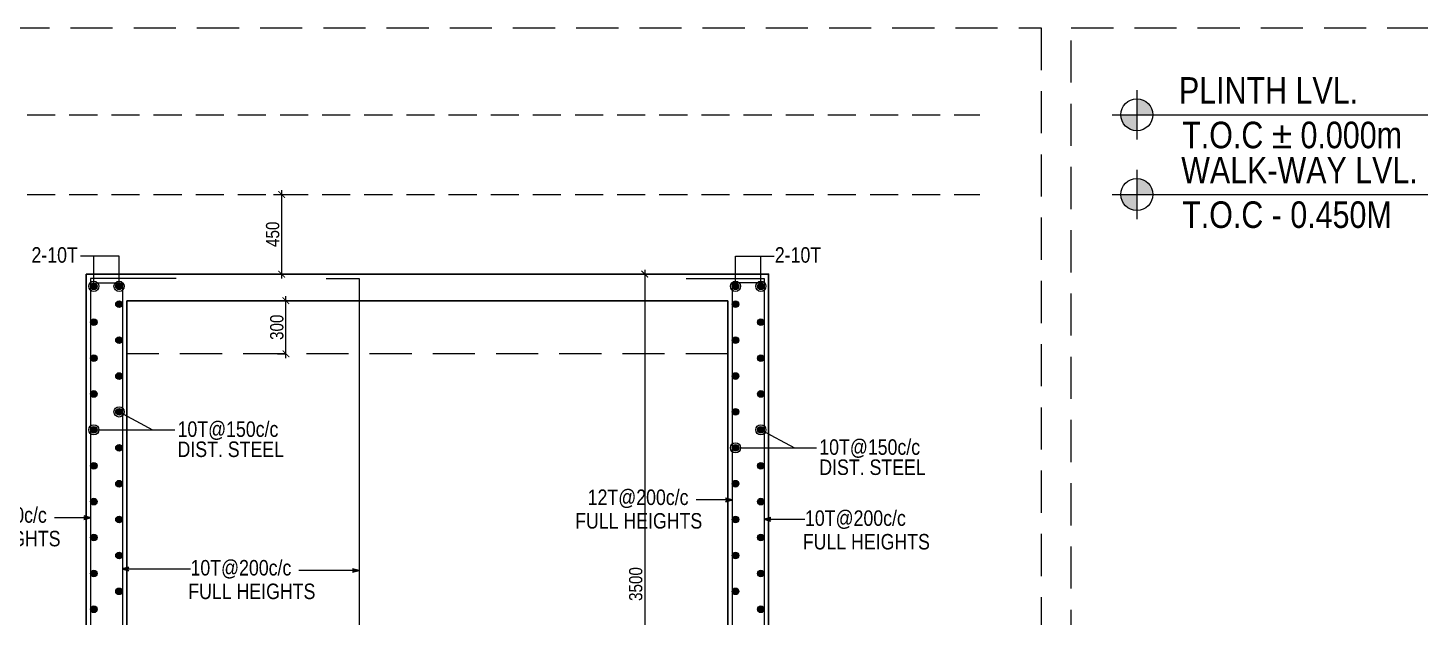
# Model space of a CAD drawing. Header units: millimetres. Extents: x 1112055 to 3390982, y -148532 to 766891.
# Drawn here: x 1756018 to 1787486, y 290072 to 303383 of the extents above; entities that cross this region are included whole.
import ezdxf

# ---------------------------------------------------------------- set-up
doc = ezdxf.new("R2010")
doc.units = ezdxf.units.MM
doc.header["$PDMODE"] = 35
doc.header["$PDSIZE"] = -25
doc.linetypes.add('Hidden', pattern=[9.525, 6.35, -3.175])
for name, color, linetype, lineweight in [('A_Levels', 150, 'Hidden', 13), ('A_Sectional elevation', 252, 'Continuous', 9), ('A_Text', 7, 'Continuous', 15), ('B FINAL COLUMN', 1, 'Continuous', 30), ('B P.C.C', 251, 'Continuous', 0), ('B STEEL', 34, 'Continuous', 15), ('B STEEL TEXT', 7, 'Continuous', 15), ('B-ST DIM', 250, 'Continuous', 18)]:
    doc.layers.add(name, color=color, linetype=linetype, lineweight=lineweight)
doc.styles.add('ARIAL', font='arial.ttf')
doc.styles.add('Q1', font='g13f12d.shx', dxfattribs={"width": 0.8})
doc.styles.add('SWINC', font='swissc.ttf')
doc.dimstyles.new('BH-STD', dxfattribs={"dimscale": 0, "dimtxt": 230, "dimasz": 125, "dimexe": 0, "dimexo": 100, "dimgap": 50, "dimtad": 1, "dimdec": 0, "dimzin": 1, "dimdsep": 46, "dimtxsty": 'Q1', "dimblk": 'ARCHTICK', "dimcen": 1, "dimdle": 100, "dimclrd": 250, "dimclre": 250, "dimclrt": 256, "dimadec": 0, "dimazin": 0, "dimtfac": 1, "dimtdec": 0, "dimtix": 1, "dimtofl": 0, "dimtmove": 0, "dimatfit": 2, "dimfxl": 1, "dimtolj": 1, "dimtzin": 0, "dimlwd": 9, "dimlwe": 9, "dimarcsym": 0})
doc.dimstyles.new('DIM 1', dxfattribs={"dimscale": 0, "dimtxt": 230, "dimasz": 150, "dimexe": 0.18, "dimexo": 0.0625, "dimgap": 0.5, "dimtad": 1, "dimdec": 0, "dimzin": 0, "dimdsep": 46, "dimtxsty": 'ARIAL', "dimblk": 'OBLIQUE', "dimcen": 6, "dimse1": 1, "dimse2": 1, "dimclrd": 256, "dimclrt": 256, "dimadec": 0, "dimazin": 2, "dimtfac": 0.75, "dimtdec": 0, "dimtix": 1, "dimtofl": 0, "dimtmove": 1, "dimatfit": 3, "dimldrblk": 'OPEN30', "dimfxl": 0.18, "dimfrac": 1, "dimtolj": 1, "dimtzin": 0, "dimlwd": -1, "dimarcsym": 0})

# ---------------------------------------------------------------- blocks, each defined once
blk = doc.blocks.new('_ArchTick')
at = {"color": 0, "linetype": 'ByBlock', "const_width": 0.15}
blk.add_lwpolyline([(-0.5, -0.5), (0.5, 0.5)], dxfattribs=at)
blk = doc.blocks.new('*D32')
at = {"layer": 'B-ST DIM', "color": 7, "lineweight": 9, "ltscale": 50, "transparency": 16777216}
for p, q in [((1769962, 297920), (1769962, 283720)), ((1770161, 283820), (1769962, 283820))]:
    blk.add_line(p, q, dxfattribs=at)
at = {"layer": 'B-ST DIM', "color": 7, "linetype": 'Hidden', "lineweight": 9, "ltscale": 50, "transparency": 16777216}
blk.add_line((1770161, 297820), (1769962, 297820), dxfattribs=at)
at = {"layer": 'Defpoints', "color": 0, "ltscale": 50, "transparency": 16777216}
for p in [(1770261, 297820), (1769962, 283820), (1770261, 283820)]:
    blk.add_point(p, dxfattribs=at)
at = {"layer": 'B-ST DIM', "color": 7, "lineweight": 9, "ltscale": 50, "transparency": 16777216, "xscale": 150, "yscale": 150, "zscale": 150}
for p, rotation in [((1769962, 297820), 90), ((1769962, 283820), 270)]:
    blk.add_blockref('_ArchTick', p, dxfattribs=dict(at, rotation=rotation))
at = {"layer": 'B-ST DIM', "color": 7, "ltscale": 50, "transparency": 16777216, "insert": (1769758, 290820), "char_height": 300, "attachment_point": 5, "rotation": 90, "style": 'SWINC'}
blk.add_mtext('\\A1;3500', dxfattribs=at)
blk = doc.blocks.new('*D42')
at = {"layer": 'B-ST DIM', "color": 7, "lineweight": 9, "ltscale": 50, "transparency": 16777216}
for p, q in [((1761660, 297220), (1761850, 297220)), ((1761850, 295920), (1761850, 297320))]:
    blk.add_line(p, q, dxfattribs=at)
at = {"layer": 'B-ST DIM', "color": 7, "linetype": 'Hidden', "lineweight": 9, "ltscale": 50, "transparency": 16777216}
blk.add_line((1761660, 296020), (1761850, 296020), dxfattribs=at)
at = {"layer": 'Defpoints', "color": 0, "ltscale": 50, "transparency": 16777216}
for p in [(1761560, 297220), (1761850, 297220), (1761560, 296020)]:
    blk.add_point(p, dxfattribs=at)
at = {"layer": 'B-ST DIM', "color": 7, "lineweight": 9, "ltscale": 50, "transparency": 16777216, "xscale": 150, "yscale": 150, "zscale": 150}
for p, rotation in [((1761850, 297220), 90), ((1761850, 296020), 270)]:
    blk.add_blockref('_ArchTick', p, dxfattribs=dict(at, rotation=rotation))
at = {"layer": 'B-ST DIM', "color": 7, "ltscale": 50, "transparency": 16777216, "insert": (1761646, 296620), "char_height": 300, "attachment_point": 5, "rotation": 90, "style": 'SWINC'}
blk.add_mtext('\\A1;300', dxfattribs=at)
blk = doc.blocks.new('*D38')
at = {"layer": 'B-ST DIM', "color": 7, "lineweight": 9, "ltscale": 50, "transparency": 16777216}
for p, q in [((1761567, 299620), (1761756, 299620)), ((1761756, 297720), (1761756, 299720))]:
    blk.add_line(p, q, dxfattribs=at)
at = {"layer": 'B-ST DIM', "color": 7, "linetype": 'Hidden', "lineweight": 9, "ltscale": 50, "transparency": 16777216}
blk.add_line((1761567, 297820), (1761756, 297820), dxfattribs=at)
at = {"layer": 'Defpoints', "color": 0, "ltscale": 50, "transparency": 16777216}
for p in [(1761467, 299620), (1761756, 299620), (1761467, 297820)]:
    blk.add_point(p, dxfattribs=at)
at = {"layer": 'B-ST DIM', "color": 7, "lineweight": 9, "ltscale": 50, "transparency": 16777216, "xscale": 150, "yscale": 150, "zscale": 150}
for p, rotation in [((1761756, 299620), 90), ((1761756, 297820), 270)]:
    blk.add_blockref('_ArchTick', p, dxfattribs=dict(at, rotation=rotation))
at = {"layer": 'B-ST DIM', "color": 7, "ltscale": 50, "transparency": 16777216, "insert": (1761552, 298720), "char_height": 300, "attachment_point": 5, "rotation": 90, "style": 'SWINC'}
blk.add_mtext('\\A1;450', dxfattribs=at)
blk = doc.blocks.new('_Oblique')
at = {"color": 0, "linetype": 'ByBlock', "lineweight": -2}
blk.add_line((-0.5, -0.5), (0.5, 0.5), dxfattribs=at)
blk = doc.blocks.new('_Open30')
at = {"color": 0, "linetype": 'ByBlock', "lineweight": -2}
for p, q in [((-1, 0.27), (0, 0)), ((0, 0), (-1, -0.27)), ((0, 0), (-1, 0))]:
    blk.add_line(p, q, dxfattribs=at)
blk = doc.blocks.new('A$C4C614D4B')
at = {"linetype": 'Continuous', "ltscale": 10}
h = blk.add_hatch(color=256, dxfattribs=at)
h.dxf.hatch_style = 1
h.paths.add_polyline_path([(180, 160), (180, 0), (340, 0, 0.414214)])
h.paths.add_polyline_path([(180, 0), (20, 0, 0.414214), (180, -160)])
for p, q in [((180, 248), (180, -248)), ((-68, 0), (3580, 0))]:
    blk.add_line(p, q, dxfattribs=at)
blk.add_circle((180, 0), 160, dxfattribs=at)

msp = doc.modelspace()

# ---------------------------------------------------------------- hatches: boundary and pattern name
at = {"layer": 'B STEEL'}
h = msp.add_hatch(color=256, dxfattribs=at)
h.dxf.hatch_style = 1
edge = h.paths.add_edge_path()
edge.add_arc((1757509, 297544.9), 75, 0, 360)
h = msp.add_hatch(color=256, dxfattribs=at)
h.dxf.hatch_style = 1
edge = h.paths.add_edge_path()
edge.add_arc((1758079, 297544.9), 75, 0, 360)
h = msp.add_hatch(color=256, dxfattribs=at)
h.dxf.hatch_style = 1
edge = h.paths.add_edge_path()
edge.add_arc((1772013.3, 297544.9), 75, 0, 360)
h = msp.add_hatch(color=256, dxfattribs=at)
h.dxf.hatch_style = 1
edge = h.paths.add_edge_path()
edge.add_arc((1772583.3, 297544.9), 75, 0, 360)
h = msp.add_hatch(color=256, dxfattribs=at)
h.dxf.hatch_style = 1
edge = h.paths.add_edge_path()
edge.add_arc((1758079, 297139.6), 75, 0, 360)
h = msp.add_hatch(color=256, dxfattribs=at)
h.dxf.hatch_style = 1
edge = h.paths.add_edge_path()
edge.add_arc((1772013.3, 297139.6), 75, 0, 360)
h = msp.add_hatch(color=256, dxfattribs=at)
h.dxf.hatch_style = 1
edge = h.paths.add_edge_path()
edge.add_arc((1757509, 296734.3), 75, 0, 360)
h = msp.add_hatch(color=256, dxfattribs=at)
h.dxf.hatch_style = 1
edge = h.paths.add_edge_path()
edge.add_arc((1772583.3, 296734.3), 75, 0, 360)
h = msp.add_hatch(color=256, dxfattribs=at)
h.dxf.hatch_style = 1
edge = h.paths.add_edge_path()
edge.add_arc((1758079, 296329), 75, 0, 360)
h = msp.add_hatch(color=256, dxfattribs=at)
h.dxf.hatch_style = 1
edge = h.paths.add_edge_path()
edge.add_arc((1772013.3, 296329), 75, 0, 360)
h = msp.add_hatch(color=256, dxfattribs=at)
h.dxf.hatch_style = 1
edge = h.paths.add_edge_path()
edge.add_arc((1757509, 295923.7), 75, 0, 360)
h = msp.add_hatch(color=256, dxfattribs=at)
h.dxf.hatch_style = 1
edge = h.paths.add_edge_path()
edge.add_arc((1772583.3, 295923.7), 75, 0, 360)
h = msp.add_hatch(color=256, dxfattribs=at)
h.dxf.hatch_style = 1
edge = h.paths.add_edge_path()
edge.add_arc((1758079, 295518.5), 75, 0, 360)
h = msp.add_hatch(color=256, dxfattribs=at)
h.dxf.hatch_style = 1
edge = h.paths.add_edge_path()
edge.add_arc((1772013.3, 295518.5), 75, 0, 360)
h = msp.add_hatch(color=256, dxfattribs=at)
h.dxf.hatch_style = 1
edge = h.paths.add_edge_path()
edge.add_arc((1757509, 295113.2), 75, 0, 360)
h = msp.add_hatch(color=256, dxfattribs=at)
h.dxf.hatch_style = 1
edge = h.paths.add_edge_path()
edge.add_arc((1772583.3, 295113.2), 75, 0, 360)
h = msp.add_hatch(color=256, dxfattribs=at)
h.dxf.hatch_style = 1
edge = h.paths.add_edge_path()
edge.add_arc((1758079, 294707.9), 75, 0, 360)
h = msp.add_hatch(color=256, dxfattribs=at)
h.dxf.hatch_style = 1
edge = h.paths.add_edge_path()
edge.add_arc((1772013.3, 294707.9), 75, 0, 360)
h = msp.add_hatch(color=256, dxfattribs=at)
h.dxf.hatch_style = 1
edge = h.paths.add_edge_path()
edge.add_arc((1757509, 294302.6), 75, 0, 360)
h = msp.add_hatch(color=256, dxfattribs=at)
h.dxf.hatch_style = 1
edge = h.paths.add_edge_path()
edge.add_arc((1772583.3, 294302.6), 75, 0, 360)
h = msp.add_hatch(color=256, dxfattribs=at)
h.dxf.hatch_style = 1
edge = h.paths.add_edge_path()
edge.add_arc((1758079, 293897.3), 75, 0, 360)
h = msp.add_hatch(color=256, dxfattribs=at)
h.dxf.hatch_style = 1
edge = h.paths.add_edge_path()
edge.add_arc((1772013.3, 293897.3), 75, 0, 360)
h = msp.add_hatch(color=256, dxfattribs=at)
h.dxf.hatch_style = 1
edge = h.paths.add_edge_path()
edge.add_arc((1757509, 293492), 75, 0, 360)
h = msp.add_hatch(color=256, dxfattribs=at)
h.dxf.hatch_style = 1
edge = h.paths.add_edge_path()
edge.add_arc((1772583.3, 293492), 75, 0, 360)
h = msp.add_hatch(color=256, dxfattribs=at)
h.dxf.hatch_style = 1
edge = h.paths.add_edge_path()
edge.add_arc((1758079, 293086.7), 75, 0, 360)
h = msp.add_hatch(color=256, dxfattribs=at)
h.dxf.hatch_style = 1
edge = h.paths.add_edge_path()
edge.add_arc((1772013.3, 293086.7), 75, 0, 360)
h = msp.add_hatch(color=256, dxfattribs=at)
h.dxf.hatch_style = 1
edge = h.paths.add_edge_path()
edge.add_arc((1757509, 292681.4), 75, 0, 360)
h = msp.add_hatch(color=256, dxfattribs=at)
h.dxf.hatch_style = 1
edge = h.paths.add_edge_path()
edge.add_arc((1772583.3, 292681.4), 75, 0, 360)
h = msp.add_hatch(color=256, dxfattribs=at)
h.dxf.hatch_style = 1
edge = h.paths.add_edge_path()
edge.add_arc((1758079, 292276.1), 75, 0, 360)
h = msp.add_hatch(color=256, dxfattribs=at)
h.dxf.hatch_style = 1
edge = h.paths.add_edge_path()
edge.add_arc((1772013.3, 292276.1), 75, 0, 360)
h = msp.add_hatch(color=256, dxfattribs=at)
h.dxf.hatch_style = 1
edge = h.paths.add_edge_path()
edge.add_arc((1757509, 291870.8), 75, 0, 360)
h = msp.add_hatch(color=256, dxfattribs=at)
h.dxf.hatch_style = 1
edge = h.paths.add_edge_path()
edge.add_arc((1772583.3, 291870.8), 75, 0, 360)
h = msp.add_hatch(color=256, dxfattribs=at)
h.dxf.hatch_style = 1
edge = h.paths.add_edge_path()
edge.add_arc((1758079, 291465.5), 75, 0, 360)
h = msp.add_hatch(color=256, dxfattribs=at)
h.dxf.hatch_style = 1
edge = h.paths.add_edge_path()
edge.add_arc((1772013.3, 291465.5), 75, 0, 360)
h = msp.add_hatch(color=256, dxfattribs=at)
h.dxf.hatch_style = 1
edge = h.paths.add_edge_path()
edge.add_arc((1757509, 291060.2), 75, 0, 360)
h = msp.add_hatch(color=256, dxfattribs=at)
h.dxf.hatch_style = 1
edge = h.paths.add_edge_path()
edge.add_arc((1772583.3, 291060.2), 75, 0, 360)
h = msp.add_hatch(color=256, dxfattribs=at)
h.dxf.hatch_style = 1
edge = h.paths.add_edge_path()
edge.add_arc((1758079, 290654.9), 75, 0, 360)
h = msp.add_hatch(color=256, dxfattribs=at)
h.dxf.hatch_style = 1
edge = h.paths.add_edge_path()
edge.add_arc((1772013.3, 290654.9), 75, 0, 360)
h = msp.add_hatch(color=256, dxfattribs=at)
h.dxf.hatch_style = 1
edge = h.paths.add_edge_path()
edge.add_arc((1757509, 290249.6), 75, 0, 360)
h = msp.add_hatch(color=256, dxfattribs=at)
h.dxf.hatch_style = 1
edge = h.paths.add_edge_path()
edge.add_arc((1772583.3, 290249.6), 75, 0, 360)

# ---------------------------------------------------------------- linework, layer by layer
at = {"layer": 'A_Levels', "linetype": 'Hidden', "ltscale": 100}
for p, q in [((1743620, 301419.9), (1777531.2, 301419.9)), ((1780525.5, 301419.9), (1826431.4, 301419.9)), ((1743620, 299619.9), (1777531.2, 299619.9)), ((1780525.5, 299619.9), (1826431.4, 299619.9))]:
    msp.add_line(p, q, dxfattribs=at)
at = {"layer": 'A_Sectional elevation', "color": 250, "linetype": 'Hidden', "lineweight": 0, "ltscale": 150}
msp.add_line((1771838.3, 296019.9), (1758254, 296019.9), dxfattribs=at)
at = {"layer": 'B FINAL COLUMN', "lineweight": 25}
for p, q in [((1757334, 272819.9), (1757334, 297819.9)), ((1771838.3, 297219.9), (1758254, 297219.9)), ((1758254, 272819.9), (1758254, 297219.9)), ((1771838.3, 272819.9), (1771838.3, 297219.9))]:
    msp.add_line(p, q, dxfattribs=at)
msp.add_lwpolyline([(1757334, 297819.9), (1772758.3, 297819.9), (1772758.3, 272819.9)], dxfattribs=at)
at = {"layer": 'B P.C.C', "color": 250, "linetype": 'Hidden', "lineweight": 0, "ltscale": 150}
for points in [[(1742694.2, 303382.9), (1778922.1, 303382.9), (1778922.1, 267856.6), (1742694.2, 267856.6)], [(1779599.7, 303382.9), (1828225.4, 303382.9), (1828225.4, 267856.6), (1779599.7, 267856.6)]]:
    msp.add_lwpolyline(points, close=True, dxfattribs=at)
at = {"layer": 'B STEEL', "flags": 128}
for points in [[(1759370.2, 297719.9), (1757434, 297719.9), (1757434, 271835.5), (1759128.4, 271835.5)], [(1762763.7, 297719.9), (1763503.3, 297719.9), (1763503.3, 271835.5), (1761809, 271835.5)], [(1770895.9, 297719.9), (1772658.3, 297719.9), (1772658.3, 271835.5), (1770964, 271835.5)], [(1757555.5, 297619.9), (1758154, 297619.9), (1758154, 271764), (1756487.6, 271764)], [(1772621.1, 297619.9), (1771938.3, 297619.9), (1771938.3, 271764), (1773604.7, 271764)]]:
    msp.add_lwpolyline(points, dxfattribs=at)
at = {"layer": 'B STEEL'}
for centre in [(1757509, 297544.9), (1758079, 297544.9), (1772013.3, 297544.9), (1772583.3, 297544.9), (1758079, 297139.6), (1772013.3, 297139.6), (1757509, 296734.3), (1772583.3, 296734.3), (1758079, 296329), (1772013.3, 296329), (1757509, 295923.7), (1772583.3, 295923.7), (1758079, 295518.5), (1772013.3, 295518.5), (1757509, 295113.2), (1772583.3, 295113.2), (1758079, 294707.9), (1772013.3, 294707.9), (1757509, 294302.6), (1772583.3, 294302.6), (1758079, 293897.3), (1772013.3, 293897.3), (1757509, 293492), (1772583.3, 293492), (1758079, 293086.7), (1772013.3, 293086.7), (1757509, 292681.4), (1772583.3, 292681.4), (1758079, 292276.1), (1772013.3, 292276.1), (1757509, 291870.8), (1772583.3, 291870.8), (1758079, 291465.5), (1772013.3, 291465.5), (1757509, 291060.2), (1772583.3, 291060.2), (1758079, 290654.9), (1772013.3, 290654.9), (1757509, 290249.6), (1772583.3, 290249.6)]:
    msp.add_circle(centre, 75, dxfattribs=at)

# ---------------------------------------------------------------- block references
at = {"layer": 'A_Levels', "xscale": 2.25, "yscale": 2.25, "zscale": 2.25}
for p in [(1780677.4, 301419.9), (1780677.4, 299619.9)]:
    msp.add_blockref('A$C4C614D4B', p, dxfattribs=at)

# ---------------------------------------------------------------- texts
at = {"layer": 'A_Text', "style": 'SWINC'}
for s, p in [('PLINTH LVL.', (1782035.4, 301669.4)), ('T.O.C ± 0.000m', (1782107.8, 300663.4)), ('WALK-WAY LVL.', (1782086.6, 299869.4)), ('T.O.C - 0.450M', (1782107.8, 298863.4))]:
    msp.add_text(s, height=600, dxfattribs=at).set_placement(p)
at = {"layer": 'B STEEL TEXT', "lineweight": 9, "style": 'SWINC'}
for s, p in [('2-10T', (1756100.1, 298078.9)), ('2-10T', (1772901.1, 298078.9)), ('10T@150c/c', (1759401.2, 294144.1)), ('DIST. STEEL', (1759401.2, 293689.3)), ('10T@150c/c', (1773905.5, 293738.8)), ('DIST. STEEL', (1773905.5, 293284)), ('12T@200c/c', (1768671, 292605.3)), ('12T@200c/c', (1754166.7, 292204.8)), ('FULL HEIGHTS', (1768386.9, 292072.4)), ('10T@200c/c', (1773583.1, 292133.8)), ('FULL HEIGHTS', (1753882.6, 291671.9)), ('FULL HEIGHTS', (1773532.3, 291600.9)), ('10T@200c/c', (1759694.1, 291012.6)), ('FULL HEIGHTS', (1759643.3, 290479.7))]:
    msp.add_text(s, height=350, dxfattribs=at).set_placement(p)

# ---------------------------------------------------------------- dimensions: what is measured, and where the dimension line sits
at = {"layer": 'B-ST DIM', "ltscale": 50}
for base, p1, p2, picture, middle in [((1761756.3, 299619.9), (1761466.8, 297819.9), (1761466.8, 299619.9), '*D38', (1761552.5, 298719.9)), ((1769961.6, 283819.9), (1770261.1, 297819.9), (1770261.1, 283819.9), '*D32', (1769757.8, 290819.9)), ((1761849.8, 297219.9), (1761560.4, 296019.9), (1761560.4, 297219.9), '*D42', (1761646, 296619.9))]:
    dim = msp.add_linear_dim(base=base, p1=p1, p2=p2, angle=90, dimstyle='BH-STD', override={"dimscale": 1, "dimtxt": 300, "dimasz": 150, "dimlfac": 0.25, "dimtxsty": 'SWINC', "dimclrd": 7, "dimclre": 7, "dimclrt": 7}, dxfattribs=at)
    dim.commit()
    dim.dimension.update_dxf_attribs({"geometry": picture, "text_midpoint": middle})

# ---------------------------------------------------------------- leaders
at = {"layer": 'B STEEL TEXT', "lineweight": 9}
for points in [[(1758079, 297544.9), (1758079, 298226.1), (1757208, 298226.1)], [(1757509, 297544.9), (1757509, 298226.1), (1757208, 298226.1)], [(1772013.3, 297544.9), (1772013.3, 298226.1), (1772884.4, 298226.1)], [(1772583.3, 297544.9), (1772583.3, 298226.1), (1772884.4, 298226.1)], [(1758079, 294707.9), (1758837.7, 294302.6)], [(1757509, 294302.6), (1759340.7, 294302.6)], [(1772583.3, 294302.6), (1773342, 293897.3)], [(1772013.3, 293897.3), (1773845, 293897.3)]]:
    msp.add_leader(points, dimstyle='DIM 1', override={"dimscale": 1, "dimasz": 230, "dimtad": 0, "dimtxsty": 'SWINC', "dimldrblk": 'DotBlank', "dimfxlon": 1, "dimarcsym": 2}, dxfattribs=at)
at = {"layer": 'B STEEL TEXT', "lineweight": 5}
for points in [[(1771938.3, 292718.4), (1771121.9, 292718.4)], [(1757434, 292317.9), (1756617.6, 292317.9)], [(1772658.3, 292281.6), (1773581, 292281.6)], [(1758154, 291160.4), (1759692, 291160.4)], [(1763503.3, 291125.7), (1762145, 291125.7)]]:
    msp.add_leader(points, dimstyle='DIM 1', override={"dimscale": 1, "dimtad": 0, "dimtxsty": 'SWINC', "dimfxlon": 1, "dimlwd": 5, "dimarcsym": 2}, dxfattribs=at)

doc.saveas('drawing.dxf')
